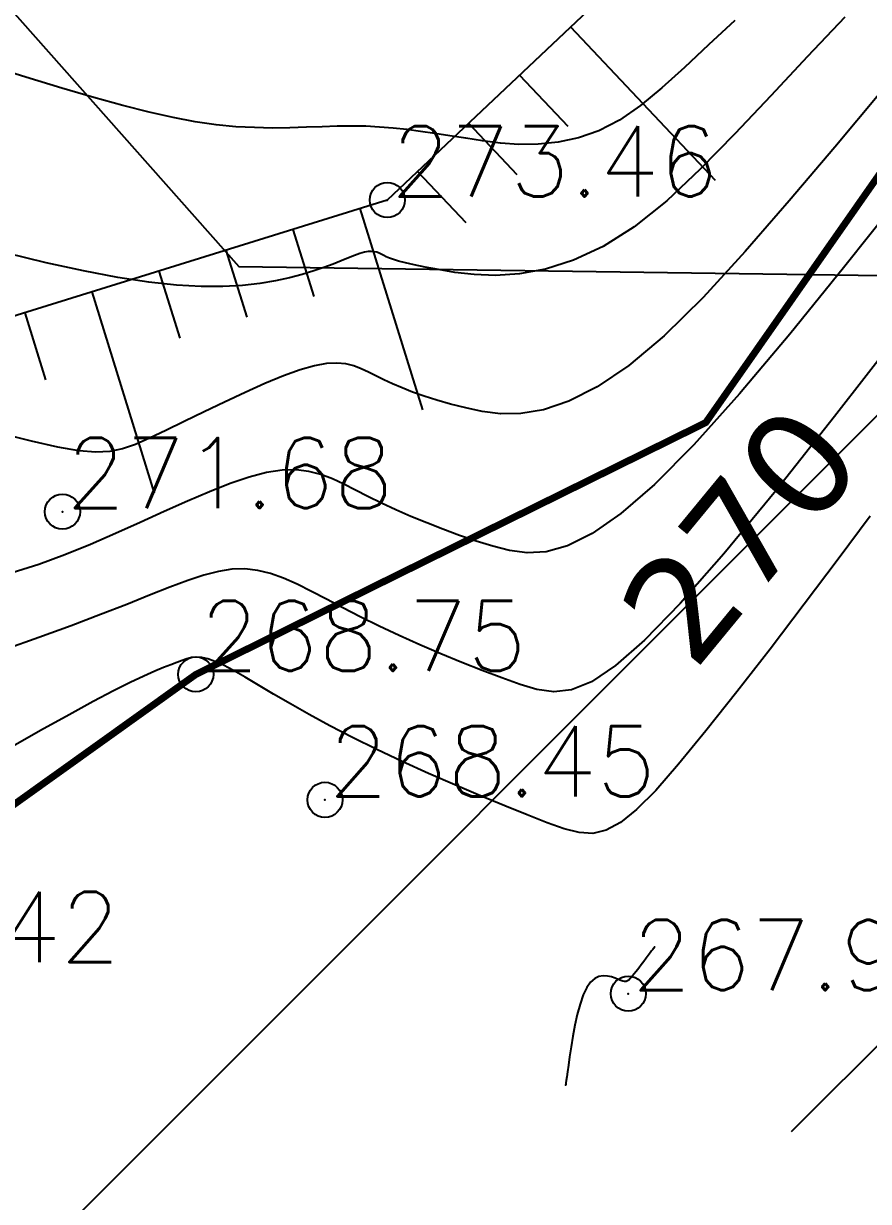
# Model space of a CAD drawing. Header units: millimetres. Extents: x 524954 to 526204, y 9523489 to 9524010.
# Drawn here: x 525268.94 to 525280.98, y 9523702.07 to 9523718.84 of the extents above; entities that cross this region are included whole.
import ezdxf
from ezdxf.enums import TextEntityAlignment as Align

# ---------------------------------------------------------------- set-up
doc = ezdxf.new("R2010")
doc.units = ezdxf.units.MM
doc.header["$PDMODE"] = 32
doc.header["$PDSIZE"] = 0.5
doc.linetypes.add('ACAD_ISO12W100', pattern=[21, 12, -3, 0, -3, 0, -3])
for name, color, linetype in [('Bord Fleuve', 4, 'ACAD_ISO12W100'), ('CN_01_00', 3, 'Continuous'), ('CN_02_00', 4, 'Continuous'), ('CN_10_00', 1, 'Continuous'), ('Cotation Courbes de niveau', 7, 'Continuous'), ('Haut_Talus', 30, 'Continuous'), ('PLUME_4', 3, 'Continuous'), ('Talus', 2, 'Continuous'), ('TopoAlt', 3, 'Continuous'), ('TOPOJIS', 7, 'Continuous')]:
    doc.layers.add(name, color=color, linetype=linetype)
doc.styles.add('Simplex 1.0', font='Simplex.shx', dxfattribs={"width": 0.99, "height": 1})
doc.styles.get("Standard").update_dxf_attribs({"font": 'arial.ttf'})
doc.styles.add('Verdana 1.0', font='verdana.ttf', dxfattribs={"width": 0.99, "height": 1})
doc.dimstyles.new('ISO-25', dxfattribs={"dimtxt": 2.5, "dimasz": 2.5, "dimexe": 1.25, "dimexo": 0.625, "dimtad": 1, "dimtxsty": 'Standard', "dimcen": 2.5, "dimadec": 0, "dimazin": 0, "dimtfac": 1, "dimtmove": 0, "dimatfit": 3, "dimfxl": 1, "dimarcsym": 0})

# ---------------------------------------------------------------- blocks, each defined once
blk = doc.blocks.new('TCPOINT M')
at = {"color": 0}
blk.add_point((0, 0), dxfattribs=at)
at = {"layer": 'TopoAlt', "style": 'Simplex 1.0', "width": 0.99}
blk.add_attdef('ALT', (0.15, 0.15), '', height=1, dxfattribs=at)
blk = doc.blocks.new('*D29')
at = {"color": 0, "lineweight": -2, "transparency": 16777216}
for p, q in [((525274.397, 9523734.835), (525248.537, 9523688.664)), ((525251.329, 9523688.533), (525351.663, 9523632.337)), ((525379.094, 9523676.196), (525353.234, 9523630.025))]:
    blk.add_line(p, q, dxfattribs=at)
at = {"color": 0, "transparency": 16777216}
for points in [[(525251.533, 9523688.897), (525251.125, 9523688.17), (525249.148, 9523689.755)], [(525351.867, 9523632.701), (525351.46, 9523631.974), (525353.845, 9523631.115)]]:
    blk.add_solid(points, dxfattribs=at)
at = {"layer": 'Defpoints', "color": 0, "transparency": 16777216}
for p in [(525274.702, 9523735.381), (525379.399, 9523676.741), (525353.845, 9523631.115)]:
    blk.add_point(p, dxfattribs=at)
at = {"color": 0, "transparency": 16777216, "insert": (525302.425, 9523662.094), "char_height": 2.5, "attachment_point": 5, "rotation": 330.7474}
blk.add_mtext('120', dxfattribs=at)

msp = doc.modelspace()

# ---------------------------------------------------------------- hatches: boundary and pattern name
at = {"layer": 'Bord Fleuve', "ltscale": 0.5}
h = msp.add_hatch(dxfattribs=at)
h.set_pattern_fill('ANSI33', color=135, scale=2, style=0)
h.paths.add_polyline_path([(525394.875, 9523547.688), (525386.855, 9523539.684), (525374.857, 9523528.592), (525359.402, 9523533.054), (525302.267, 9523541.753), (525253.226, 9523571.678), (525189.199, 9523592.989), (525146.601, 9523610.427), (525134.908, 9523628.389), (525130.258, 9523644.878), (525129.915, 9523646.053), (525134.923, 9523646.805), (525141.4, 9523651.378), (525145.39, 9523652.194), (525150.779, 9523654.113), (525153.673, 9523654.734), (525157.062, 9523656.215), (525170.428, 9523659.554), (525190.68, 9523663.166), (525195.533, 9523671.037), (525214.046, 9523677.393), (525226.978, 9523684.419), (525241.856, 9523699.409), (525259.549, 9523697.749), (525263.742, 9523702.788), (525265.599, 9523705.429), (525271.397, 9523709.575), (525278.663, 9523713.162), (525282.299, 9523718.359), (525286.813, 9523721.853), (525297.974, 9523715.602), (525305.783, 9523711.053), (525316.348, 9523705.233), (525323.457, 9523701.143), (525333.272, 9523695.625), (525364.282, 9523678.524), (525367.141, 9523669.609), (525369.992, 9523664.673), (525374.256, 9523657.439), (525374.878, 9523649.759), (525376.197, 9523640.514), (525378.821, 9523632.503), (525377.801, 9523621.191), (525377.159, 9523606.875), (525382.451, 9523599.216), (525388.758, 9523585.471), (525391.317, 9523567.355), (525392.74, 9523563.589), (525392.123, 9523555.946)])

# ---------------------------------------------------------------- linework, layer by layer
at = {"layer": 'Bord Fleuve', "ltscale": 0.35, "const_width": 0.1, "flags": 128}
msp.add_lwpolyline([(525129.915, 9523646.053), (525134.923, 9523646.805), (525141.4, 9523651.378), (525145.39, 9523652.194), (525150.779, 9523654.113), (525153.673, 9523654.734), (525157.062, 9523656.215), (525170.428, 9523659.554), (525190.68, 9523663.166), (525195.533, 9523671.037), (525214.046, 9523677.393), (525226.978, 9523684.419), (525241.856, 9523699.409), (525259.549, 9523697.749), (525263.742, 9523702.788), (525265.599, 9523705.429), (525271.397, 9523709.575), (525278.663, 9523713.162), (525282.299, 9523718.359), (525286.804, 9523721.846)], dxfattribs=at)
at = {"layer": 'CN_01_00', "flags": 128}
for points, elevation in [([(525280.643, 9523718.934), (525280.11, 9523718.376), (525279.588, 9523717.816), (525279.079, 9523717.274), (525278.585, 9523716.769), (525278.106, 9523716.322), (525277.644, 9523715.95), (525277.201, 9523715.67), (525276.779, 9523715.473), (525276.381, 9523715.348), (525276.01, 9523715.28), (525275.669, 9523715.258), (525275.361, 9523715.269), (525275.089, 9523715.301), (525274.855, 9523715.34), (525274.663, 9523715.376), (525274.507, 9523715.409), (525274.383, 9523715.437), (525274.286, 9523715.462), (525274.212, 9523715.485), (525274.155, 9523715.505), (525274.11, 9523715.524), (525274.074, 9523715.541), (525274.04, 9523715.558), (525274.008, 9523715.574), (525273.975, 9523715.587), (525273.939, 9523715.595), (525273.899, 9523715.599), (525273.853, 9523715.597), (525273.798, 9523715.587), (525273.734, 9523715.569), (525273.659, 9523715.542), (525273.571, 9523715.507), (525273.469, 9523715.466), (525273.354, 9523715.42), (525273.223, 9523715.371), (525273.077, 9523715.321), (525272.914, 9523715.271), (525272.733, 9523715.223), (525272.533, 9523715.18), (525272.311, 9523715.143), (525272.063, 9523715.115), (525271.784, 9523715.1), (525271.471, 9523715.101), (525271.12, 9523715.121), (525270.725, 9523715.163), (525270.285, 9523715.229), (525269.796, 9523715.321), (525269.266, 9523715.438), (525268.704, 9523715.574)], 273), ([(525281.412, 9523716.354), (525280.625, 9523715.364), (525279.861, 9523714.422), (525279.142, 9523713.569), (525278.493, 9523712.845), (525277.932, 9523712.281), (525277.454, 9523711.867), (525277.045, 9523711.583), (525276.693, 9523711.408), (525276.388, 9523711.323), (525276.117, 9523711.307), (525275.868, 9523711.34), (525275.63, 9523711.402), (525275.391, 9523711.475), (525275.153, 9523711.556), (525274.918, 9523711.642), (525274.687, 9523711.732), (525274.462, 9523711.825), (525274.247, 9523711.921), (525274.042, 9523712.016), (525273.85, 9523712.11), (525273.673, 9523712.201), (525273.505, 9523712.286), (525273.342, 9523712.361), (525273.177, 9523712.422), (525273.007, 9523712.465), (525272.825, 9523712.487), (525272.626, 9523712.483), (525272.404, 9523712.45), (525272.157, 9523712.386), (525271.884, 9523712.293), (525271.59, 9523712.177), (525271.277, 9523712.044), (525270.948, 9523711.897), (525270.606, 9523711.741), (525270.254, 9523711.583), (525269.895, 9523711.426), (525269.531, 9523711.276), (525269.16, 9523711.139), (525268.779, 9523711.021)], 271), ([(525281.005, 9523711.828), (525280.547, 9523711.215), (525280.066, 9523710.575), (525279.579, 9523709.936), (525279.106, 9523709.326), (525278.665, 9523708.77), (525278.275, 9523708.296), (525277.949, 9523707.924), (525277.678, 9523707.651), (525277.448, 9523707.466), (525277.244, 9523707.356), (525277.052, 9523707.312), (525276.857, 9523707.323), (525276.646, 9523707.377), (525276.404, 9523707.464), (525276.12, 9523707.574), (525275.8, 9523707.703), (525275.452, 9523707.846), (525275.087, 9523708.002), (525274.713, 9523708.166), (525274.339, 9523708.336), (525273.974, 9523708.508), (525273.627, 9523708.678), (525273.307, 9523708.845), (525273.013, 9523709.005), (525272.746, 9523709.156), (525272.505, 9523709.296), (525272.29, 9523709.423), (525272.099, 9523709.535), (525271.932, 9523709.63), (525271.789, 9523709.706), (525271.669, 9523709.761), (525271.568, 9523709.797), (525271.481, 9523709.817), (525271.406, 9523709.822), (525271.336, 9523709.815), (525271.269, 9523709.798), (525271.201, 9523709.774), (525271.126, 9523709.746), (525271.04, 9523709.713), (525270.938, 9523709.673), (525270.811, 9523709.621), (525270.655, 9523709.551), (525270.461, 9523709.459), (525270.223, 9523709.341), (525269.935, 9523709.19), (525269.59, 9523709.002), (525269.184, 9523708.775), (525268.729, 9523708.514)], 269)]:
    msp.add_lwpolyline(points, dxfattribs=dict(at, elevation=elevation))
at = {"layer": 'CN_02_00', "flags": 128}
for points, elevation in [([(525279.078, 9523718.887), (525278.703, 9523718.543), (525278.359, 9523718.221), (525278.038, 9523717.929), (525277.732, 9523717.676), (525277.435, 9523717.47), (525277.14, 9523717.318), (525276.847, 9523717.215), (525276.558, 9523717.153), (525276.276, 9523717.125), (525276.001, 9523717.124), (525275.736, 9523717.143), (525275.483, 9523717.175), (525275.243, 9523717.211), (525275.017, 9523717.247), (525274.803, 9523717.28), (525274.599, 9523717.309), (525274.402, 9523717.335), (525274.208, 9523717.356), (525274.015, 9523717.371), (525273.82, 9523717.381), (525273.62, 9523717.385), (525273.413, 9523717.382), (525273.197, 9523717.375), (525272.972, 9523717.367), (525272.737, 9523717.36), (525272.491, 9523717.357), (525272.235, 9523717.362), (525271.966, 9523717.376), (525271.685, 9523717.404), (525271.389, 9523717.446), (525271.073, 9523717.506), (525270.732, 9523717.582), (525270.358, 9523717.677), (525269.945, 9523717.792), (525269.487, 9523717.926), (525268.977, 9523718.081), (525268.41, 9523718.258)], 274), ([(525281.153, 9523717.864), (525280.5, 9523717.085), (525279.852, 9523716.319), (525279.223, 9523715.596), (525278.624, 9523714.945), (525278.069, 9523714.398), (525277.567, 9523713.975), (525277.116, 9523713.67), (525276.713, 9523713.465), (525276.352, 9523713.344), (525276.029, 9523713.291), (525275.739, 9523713.288), (525275.479, 9523713.321), (525275.242, 9523713.371), (525275.027, 9523713.426), (525274.83, 9523713.482), (525274.65, 9523713.539), (525274.486, 9523713.597), (525274.337, 9523713.655), (525274.201, 9523713.713), (525274.076, 9523713.77), (525273.962, 9523713.826), (525273.856, 9523713.88), (525273.754, 9523713.929), (525273.649, 9523713.969), (525273.535, 9523713.997), (525273.408, 9523714.009), (525273.261, 9523714.001), (525273.089, 9523713.971), (525272.885, 9523713.913), (525272.647, 9523713.827), (525272.382, 9523713.718), (525272.098, 9523713.591), (525271.806, 9523713.454), (525271.514, 9523713.314), (525271.232, 9523713.177), (525270.97, 9523713.049), (525270.736, 9523712.938), (525270.535, 9523712.85), (525270.354, 9523712.786), (525270.172, 9523712.749), (525269.97, 9523712.74), (525269.729, 9523712.76), (525269.431, 9523712.813), (525269.054, 9523712.898), (525268.581, 9523713.018)], 272), ([(525277.933, 9523705.694), (525277.933, 9523705.694), (525277.932, 9523705.692), (525277.93, 9523705.689), (525277.925, 9523705.683), (525277.918, 9523705.673), (525277.907, 9523705.658), (525277.891, 9523705.637), (525277.87, 9523705.609), (525277.844, 9523705.573), (525277.813, 9523705.532), (525277.779, 9523705.486), (525277.744, 9523705.439), (525277.708, 9523705.392), (525277.673, 9523705.346), (525277.64, 9523705.305), (525277.611, 9523705.27), (525277.587, 9523705.243), (525277.566, 9523705.223), (525277.547, 9523705.21), (525277.528, 9523705.204), (525277.507, 9523705.203), (525277.482, 9523705.208), (525277.452, 9523705.218), (525277.416, 9523705.232), (525277.371, 9523705.25), (525277.319, 9523705.267), (525277.263, 9523705.279), (525277.203, 9523705.282), (525277.141, 9523705.272), (525277.08, 9523705.243), (525277.021, 9523705.193), (525276.966, 9523705.116), (525276.916, 9523705.01), (525276.871, 9523704.88), (525276.832, 9523704.734), (525276.798, 9523704.579), (525276.768, 9523704.422), (525276.743, 9523704.27), (525276.722, 9523704.13), (525276.705, 9523704.011), (525276.692, 9523703.916), (525276.682, 9523703.845), (525276.675, 9523703.794), (525276.67, 9523703.76), (525276.667, 9523703.739), (525276.666, 9523703.728), (525276.665, 9523703.724), (525276.665, 9523703.724)], 268)]:
    msp.add_lwpolyline(points, dxfattribs=dict(at, elevation=elevation))
at = {"layer": 'CN_10_00', "elevation": 270, "flags": 128}
msp.add_lwpolyline([(525281.398, 9523714.409), (525280.498, 9523713.249), (525279.66, 9523712.192), (525278.918, 9523711.292), (525278.298, 9523710.586), (525277.791, 9523710.064), (525277.376, 9523709.7), (525277.035, 9523709.472), (525276.748, 9523709.356), (525276.496, 9523709.326), (525276.258, 9523709.36), (525276.017, 9523709.433), (525275.756, 9523709.525), (525275.477, 9523709.629), (525275.185, 9523709.744), (525274.887, 9523709.867), (525274.587, 9523709.996), (525274.293, 9523710.128), (525274.008, 9523710.262), (525273.739, 9523710.394), (525273.49, 9523710.523), (525273.259, 9523710.645), (525273.044, 9523710.758), (525272.841, 9523710.859), (525272.648, 9523710.944), (525272.462, 9523711.011), (525272.279, 9523711.057), (525272.097, 9523711.078), (525271.912, 9523711.073), (525271.719, 9523711.043), (525271.511, 9523710.989), (525271.282, 9523710.913), (525271.027, 9523710.817), (525270.739, 9523710.703), (525270.412, 9523710.572), (525270.04, 9523710.427), (525269.62, 9523710.269), (525269.162, 9523710.102), (525268.68, 9523709.928)], dxfattribs=at)
at = {"layer": 'Haut_Talus', "flags": 128}
msp.add_lwpolyline([(525282.591, 9523723.861), (525278.189, 9523721.2), (525277.401, 9523719.424), (525274.125, 9523716.331), (525265.547, 9523713.667), (525254.131, 9523715.455), (525250.861, 9523718.955), (525243.335, 9523722.062), (525238.433, 9523729.449)], dxfattribs=at)
at = {"layer": 'PLUME_4'}
msp.add_lwpolyline([(525197.448, 9523761.578), (525201.012, 9523760.835), (525206.715, 9523758.243), (525215.557, 9523753.876), (525220.726, 9523751.746), (525224.325, 9523750.505), (525232.668, 9523746.101), (525239.551, 9523741.088), (525240.585, 9523740.663), (525244.829, 9523737.463), (525248.502, 9523735.224), (525256.954, 9523729.324), (525264.907, 9523723.387), (525272.009, 9523715.383), (525283.551, 9523715.223), (525291.967, 9523709.821), (525301.27, 9523705.988), (525310.112, 9523701.62), (525319.416, 9523697.788), (525327.405, 9523691.352), (525335.784, 9523686.449), (525344.699, 9523681.084), (525351.727, 9523674.077)], dxfattribs=at)
msp.add_lwpolyline([(525197.448, 9523761.578), (525201.012, 9523760.835), (525206.715, 9523758.243), (525215.557, 9523753.876), (525220.726, 9523751.746), (525224.325, 9523750.505), (525232.668, 9523746.101), (525239.551, 9523741.088), (525240.585, 9523740.663), (525244.829, 9523737.463), (525248.502, 9523735.224), (525256.954, 9523729.324), (525264.907, 9523723.387), (525272.009, 9523715.383), (525283.551, 9523715.223), (525291.967, 9523709.821), (525301.27, 9523705.988), (525310.112, 9523701.62), (525319.416, 9523697.788), (525327.405, 9523691.352), (525335.784, 9523686.449), (525344.699, 9523681.084), (525351.727, 9523674.077)], dxfattribs=at)
at = {"layer": 'Talus'}
for p, q in [((525276.736, 9523718.797), (525278.796, 9523716.616)), ((525276.009, 9523718.11), (525276.696, 9523717.383)), ((525275.282, 9523717.424), (525275.969, 9523716.697)), ((525274.555, 9523716.737), (525275.242, 9523716.01)), ((525273.735, 9523716.21), (525274.625, 9523713.345)), ((525272.78, 9523715.913), (525273.077, 9523714.958)), ((525271.825, 9523715.617), (525272.122, 9523714.662)), ((525270.87, 9523715.32), (525271.167, 9523714.365)), ((525269.915, 9523715.023), (525270.805, 9523712.158)), ((525268.96, 9523714.727), (525269.257, 9523713.772))]:
    msp.add_line(p, q, dxfattribs=at)

# ---------------------------------------------------------------- block references
at = {"layer": 'TOPOJIS'}
ref = msp.add_blockref('TCPOINT M', (525274.125, 9523716.331, 273.46), dxfattribs=at)
ref.add_attrib('ALT', '273.46', (525274.175, 9523716.381, 273.46), dxfattribs={"layer": 'TopoAlt', "height": 1, "style": 'Simplex 1.0', "width": 0.99})
ref = msp.add_blockref('TCPOINT M', (525269.497, 9523711.893, 271.68), dxfattribs=at)
ref.add_attrib('ALT', '271.68', (525269.547, 9523711.943, 271.68), dxfattribs={"layer": 'TopoAlt', "height": 1, "style": 'Simplex 1.0', "width": 0.99})
ref = msp.add_blockref('TCPOINT M', (525271.397, 9523709.575, 268.75), dxfattribs=at)
ref.add_attrib('ALT', '268.75', (525271.447, 9523709.625, 268.75), dxfattribs={"layer": 'TopoAlt', "height": 1, "style": 'Simplex 1.0', "width": 0.99})
ref = msp.add_blockref('TCPOINT M', (525273.236, 9523707.789, 268.45), dxfattribs=at)
ref.add_attrib('ALT', '268.45', (525273.286, 9523707.839, 268.45), dxfattribs={"layer": 'TopoAlt', "height": 1, "style": 'Simplex 1.0', "width": 0.99})
ref = msp.add_blockref('TCPOINT M', (525265.599, 9523705.429, 268.42), dxfattribs=at)
ref.add_attrib('ALT', '268.42', (525265.649, 9523705.479, 268.42), dxfattribs={"layer": 'TopoAlt', "height": 1, "style": 'Simplex 1.0', "width": 0.99})
ref = msp.add_blockref('TCPOINT M', (525277.558, 9523705.028, 267.92), dxfattribs=at)
ref.add_attrib('ALT', '267.92', (525277.608, 9523705.078, 267.92), dxfattribs={"layer": 'TopoAlt', "height": 1, "style": 'Simplex 1.0', "width": 0.99})

# ---------------------------------------------------------------- texts
at = {"layer": 'Cotation Courbes de niveau', "style": 'Verdana 1.0', "width": 0.99}
msp.add_text('270', height=1.5, rotation=50.5073, dxfattribs=at).set_placement((525279.15, 9523711.574, 270), align=Align.MIDDLE_CENTER)

# ---------------------------------------------------------------- dimensions: what is measured, and where the dimension line sits
dim = msp.add_aligned_dim(p1=(525274.702, 9523735.381), p2=(525379.399, 9523676.741), distance=-52.295, dimstyle='ISO-25')
dim.commit()
dim.dimension.update_dxf_attribs({"geometry": '*D29', "text_midpoint": (525302.425, 9523662.094)})

doc.saveas('drawing.dxf')
